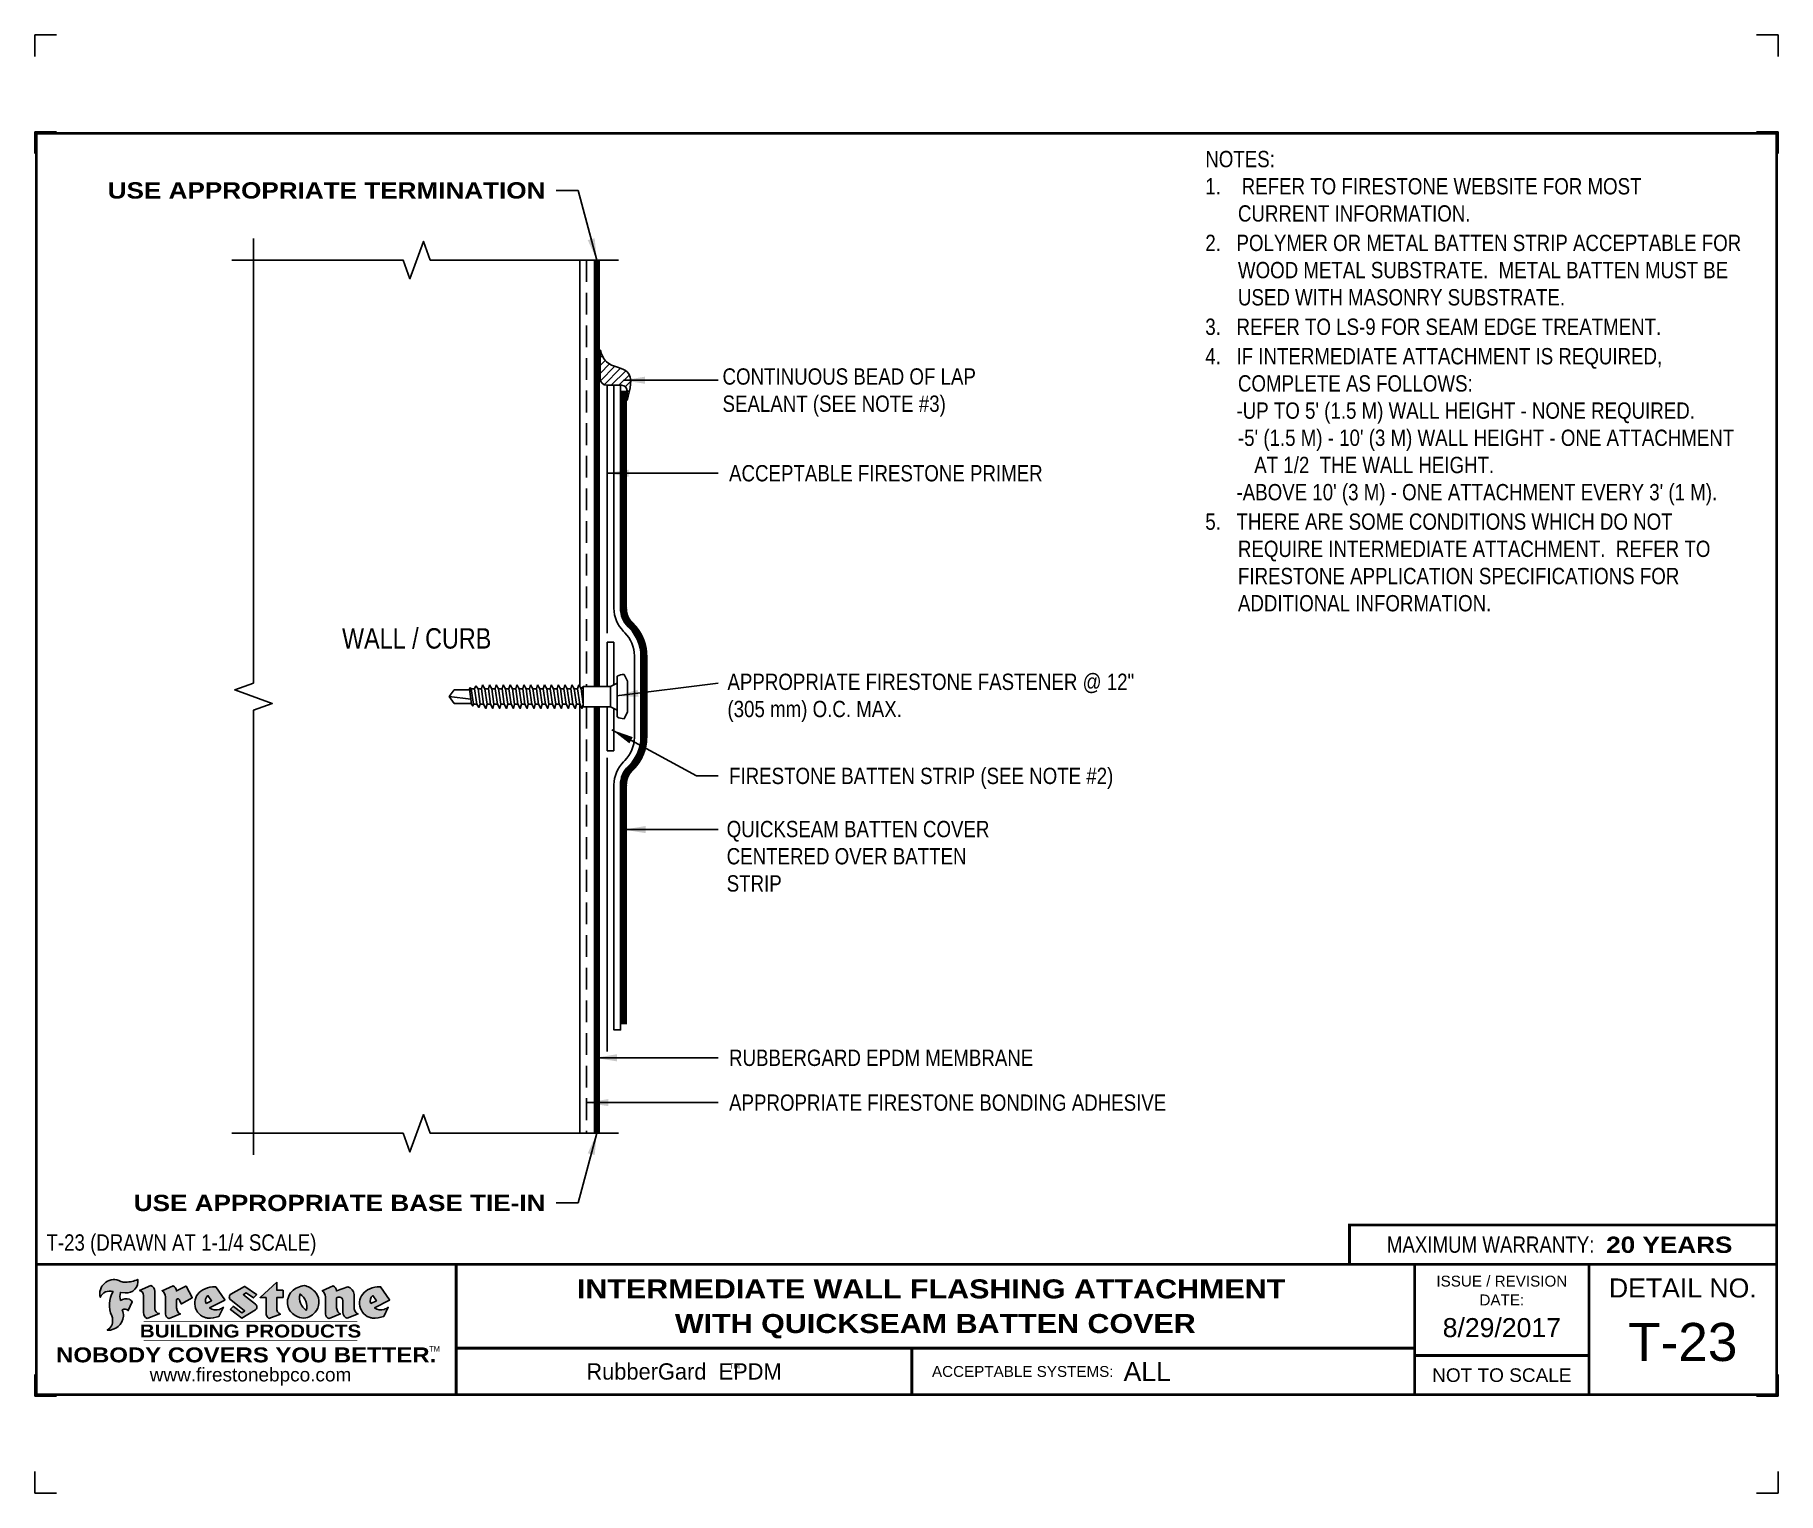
# Model space of a CAD drawing. Header units: inches. Extents: x 277.4 to 297.5, y -129.7 to -112.9.
import ezdxf
from ezdxf.enums import TextEntityAlignment as Align

# ---------------------------------------------------------------- set-up
doc = ezdxf.new("R2010")
doc.units = ezdxf.units.IN
doc.header["$MEASUREMENT"] = 0
doc.linetypes.add('HIDDEN', pattern=[0.375, 0.25, -0.125])
doc.layers.get('0').update_dxf_attribs({"linetype": 'CONTINUOUS'})
doc.layers.get('DEFPOINTS').update_dxf_attribs({"linetype": 'CONTINUOUS'})
for name, color, linetype in [('FSBP-ACCESSORY-FIRESTONE', 7, 'CONTINUOUS'), ('FSBP-ADHESIVE', 1, 'HIDDEN'), ('FSBP-ANNO-NOTE', 7, 'CONTINUOUS'), ('FSBP-MEMBRANE', 7, 'CONTINUOUS'), ('FSBP-SEALANTS', 1, 'CONTINUOUS'), ('FSBP-TTLB', 7, 'CONTINUOUS'), ('FSBP-TTLB-BORDER', 7, 'CONTINUOUS'), ('FSBP-TTLB-TEXT', 7, 'CONTINUOUS'), ('FSBP-WALL-CURB', 9, 'CONTINUOUS')]:
    doc.layers.add(name, color=color, linetype=linetype)
doc.styles.add('FSBP_ARIAL', font='arial.ttf')
doc.styles.add('FSBP_ARIAL_BOLD', font='')
doc.styles.add('FSBP_ARIAL_NAR', font='ARIALN.TTF')
doc.styles.add('FSBP_BANKGOTHIC', font='bgothm.ttf')
doc.styles.get('FSBP_ARIAL_BOLD').set_extended_font_data('Arial Black')
doc.linetypes.add('ZIGZAG', pattern='A,0.0001,-0.2,[131,ltypeshp.shx,S=0.2,R=0,X=-0.2,Y=0],-0.4,[131,ltypeshp.shx,S=0.2,R=180,X=0.2,Y=0],-0.2', length=0.8001)
doc.dimstyles.new('FSBP-LEADER', dxfattribs={"dimtxt": 0.1875, "dimasz": 0.25, "dimexe": 0.0625, "dimexo": 0.125, "dimgap": 0.125, "dimtad": 0, "dimtih": 1, "dimtoh": 1, "dimdec": 4, "dimzin": 0, "dimdsep": 46, "dimlunit": 4, "dimtxsty": 'FSBP_ARIAL_NAR', "dimcen": 0.09375, "dimclrd": 256, "dimclre": 256, "dimclrt": 256, "dimadec": 0, "dimazin": 0, "dimtfac": 1, "dimtdec": 4, "dimtofl": 0, "dimtmove": 0, "dimatfit": 3, "dimfxl": 0, "dimtolj": 1, "dimtzin": 0, "dimlwd": -1, "dimlwe": -1, "dimarcsym": 0})

# ---------------------------------------------------------------- blocks, each defined once
blk = doc.blocks.new('FSBP_AP_FASTENER_02')
at = {"layer": 'FSBP-ACCESSORY-FIRESTONE'}
for p, q in [((-0.125, 0), (-0.09375, -0.0625)), ((0.09375, -0.0625), (0.125, 0)), ((-0.09375, -0.0625), (-0.09375, -0.3125)), ((-0.09375, -0.0625), (0.09375, -0.0625)), ((0.09375, -0.0625), (0.09375, -0.3125)), ((-0.09375, -0.3125), (-0.0703125, -0.3325892857142776)), ((-0.0703125, -0.3641565527315151), (-0.0703125, -0.3957238197487527)), ((-0.0703125, -0.4272910867660471), (-0.0703125, -0.4588583537832847)), ((0.0703125, -0.3440672670172376), (0.0703125, -0.3756345340344751)), ((0.0703125, -0.4072018010517695), (0.0703125, -0.4387690680690071)), ((0.0703125, -0.4703363350862446), (0.0703125, -0.501903602103539)), ((-0.0703125, -0.4904256208005222), (-0.0703125, -0.5219928878178166)), ((-0.0703125, -0.5535601548350542), (-0.0703125, -0.5851274218523486)), ((-0.0703125, -0.6166946888695861), (-0.0703125, -0.6482619558868237)), ((0.0703125, -0.5334708691207766), (0.0703125, -0.5650381361380141)), ((0.0703125, -0.5966054031553085), (0.0703125, -0.6281726701725461)), ((-0.0703125, -0.6798292229041181), (-0.0703125, -0.7113964899213556)), ((-0.0703125, -0.7429637569385932), (-0.0703125, -0.7745310239558876)), ((0.0703125, -0.6597399371897836), (0.0703125, -0.691307204207078)), ((0.0703125, -0.7228744712243156), (0.0703125, -0.7544417382415531)), ((0.0703125, -0.7860090052588475), (0.0703125, -0.8175762722760851)), ((-0.0703125, -0.8060982909731251), (-0.0703125, -0.8376655579903627)), ((-0.0703125, -0.8692328250076571), (-0.0703125, -0.9008000920248946)), ((-0.0703125, -0.9323673590421322), (-0.0703125, -0.9639346260594266)), ((0.0703125, -0.8491435392933226), (0.0703125, -0.880710806310617)), ((0.0703125, -0.9122780733278546), (0.0703125, -0.943845340345149)), ((-0.0703125, -0.9955018930766641), (-0.0703125, -1.027069160093902)), ((-0.0703125, -1.058636427111196), (-0.0703125, -1.090203694128434)), ((0.0703125, -0.9754126073623866), (0.0703125, -1.006979874379624)), ((0.0703125, -1.038547141396919), (0.0703125, -1.070114408414156)), ((0.0703125, -1.101681675431394), (0.0703125, -1.133248942448688)), ((-0.0703125, -1.121770961145671), (-0.0703125, -1.153338228162966)), ((-0.0703125, -1.184905495180203), (-0.0703125, -1.216472762197441)), ((-0.0703125, -1.248040029214735), (-0.0703125, -1.279607296231973)), ((0.0703125, -1.164816209465926), (0.0703125, -1.196383476483163)), ((0.0703125, -1.227950743500458), (0.0703125, -1.259518010517695)), ((-0.0703125, -1.31117456324921), (-0.0703125, -1.342741830266505)), ((-0.0625, -1.498492581068092), (-0.0625, -1.35740939234654)), ((0, -1.545367581068092), (0.02460623630037162, -1.344965644303613)), ((0.0625, -1.498492581068092), (0.0625, -1.339552249489429)), ((0.0703125, -1.291085277534933), (0.0703125, -1.322652544552227)), ((0, -1.545367581068092), (-0.06250000000002842, -1.498492581068092)), ((0.0625, -1.498492581068092), (0, -1.545367581068092))]:
    blk.add_line(p, q, dxfattribs=at)
blk.add_lwpolyline([(0.1875, 0, 0.1250000000000271), (0.203125, 0.0625), (0.140625, 0.09375), (-0.140625, 0.09375), (-0.203125, 0.0625, 0.1250000000000271), (-0.1875, 0)], format="xyb", close=True, dxfattribs=at)
for points in [[(-0.109375, -0.3539532763657576), (-0.0703125, -0.3325892857142776), (0.0703125, -0.3125), (0.109375, -0.3227032763657576), (0.0703125, -0.3440672670172376), (-0.0703125, -0.3641565527315151)], [(-0.109375, -0.4170878104002895), (-0.0703125, -0.3957238197487527), (0.0703125, -0.3756345340344751), (0.109375, -0.3858378104002895), (0.0703125, -0.4072018010517695), (-0.0703125, -0.4272910867660471)], [(-0.109375, -0.4802223444347646), (-0.0703125, -0.4588583537832847), (0.0703125, -0.4387690680690071), (0.109375, -0.4489723444347646), (0.0703125, -0.4703363350862446), (-0.0703125, -0.4904256208005222)], [(-0.109375, -0.5433568784692966), (-0.0703125, -0.5219928878178166), (0.0703125, -0.501903602103539), (0.109375, -0.5121068784692966), (0.0703125, -0.5334708691207766), (-0.0703125, -0.5535601548350542)], [(-0.109375, -0.6064914125038285), (-0.0703125, -0.5851274218523486), (0.0703125, -0.5650381361380141), (0.109375, -0.5752414125038285), (0.0703125, -0.5966054031553085), (-0.0703125, -0.6166946888695861)], [(-0.109375, -0.6696259465383037), (-0.0703125, -0.6482619558868237), (0.0703125, -0.6281726701725461), (0.109375, -0.6383759465383037), (0.0703125, -0.6597399371897836), (-0.0703125, -0.6798292229041181)], [(-0.109375, -0.7327604805728356), (-0.0703125, -0.7113964899213556), (0.0703125, -0.691307204207078), (0.109375, -0.7015104805728356), (0.0703125, -0.7228744712243156), (-0.0703125, -0.7429637569385932)], [(-0.109375, -0.7958950146073676), (-0.0703125, -0.7745310239558876), (0.0703125, -0.7544417382415531), (0.109375, -0.7646450146073676), (0.0703125, -0.7860090052588475), (-0.0703125, -0.8060982909731251)], [(-0.109375, -0.8590295486418427), (-0.0703125, -0.8376655579903627), (0.0703125, -0.8175762722760851), (0.109375, -0.8277795486418427), (0.0703125, -0.8491435392933226), (-0.0703125, -0.8692328250076571)], [(-0.109375, -0.9221640826763746), (-0.0703125, -0.9008000920248946), (0.0703125, -0.880710806310617), (0.109375, -0.8909140826763746), (0.0703125, -0.9122780733278546), (-0.0703125, -0.9323673590421322)], [(-0.109375, -0.9852986167109066), (-0.0703125, -0.9639346260594266), (0.0703125, -0.943845340345149), (0.109375, -0.9540486167109066), (0.0703125, -0.9754126073623866), (-0.0703125, -0.9955018930766641)], [(-0.109375, -1.048433150745382), (-0.0703125, -1.027069160093902), (0.0703125, -1.006979874379624), (0.109375, -1.017183150745382), (0.0703125, -1.038547141396919), (-0.0703125, -1.058636427111196)], [(-0.109375, -1.111567684779914), (-0.0703125, -1.090203694128434), (0.0703125, -1.070114408414156), (0.109375, -1.080317684779914), (0.0703125, -1.101681675431394), (-0.0703125, -1.121770961145671)], [(-0.109375, -1.174702218814446), (-0.0703125, -1.153338228162966), (0.0703125, -1.133248942448688), (0.109375, -1.143452218814446), (0.0703125, -1.164816209465926), (-0.0703125, -1.184905495180203)], [(-0.109375, -1.237836752848978), (-0.0703125, -1.216472762197441), (0.0703125, -1.196383476483163), (0.109375, -1.206586752848978), (0.0703125, -1.227950743500458), (-0.0703125, -1.248040029214735)], [(-0.099609375, -1.29957619759773), (-0.0703125, -1.279607296231973), (0.0703125, -1.259518010517695), (0.099609375, -1.271116376169175), (0.0703125, -1.291085277534933), (-0.0703125, -1.31117456324921)], [(-0.0849609375, -1.352726280949355), (-0.0703125, -1.342741830266505), (0.0703125, -1.322652544552227), (0.0849609375, -1.328451727377967), (0.0703125, -1.338436178060817), (-0.0703125, -1.358525463775095)]]:
    blk.add_lwpolyline(points, close=True, dxfattribs=at)
blk.add_lwpolyline([(-0.09375, -0.3125), (0.09375, -0.3125)], dxfattribs=at)
blk = doc.blocks.new('TTLB-EPDM_2')
at = {"layer": 'FSBP-TTLB-TEXT'}
h = blk.add_hatch(color=1, dxfattribs=at)
edge = h.paths.add_edge_path()
edge.add_arc((1.037309769669573, -0.1982514792917306), 0.1319107607348553, 264.0410451462098, 370.3106169565175)
edge.add_arc((1.027551646585694, 0.1214293576525799), 0.3273056962876235, 270.05058356628535, 295.23459397187514, ccw=False)
edge.add_arc((1.022801957313345, -0.06680179986895154), 0.1391656561713503, 249.3281275763668, 272.0749124149863, ccw=False)
edge.add_line((0.9736743133014443, -0.1970076156048179), (0.9474927838574558, -0.1852745150568325))
edge.add_arc((0.8939498971398288, -0.3394262635682071), 0.1631857907024099, 70.84590087378872, 194.3325259843273)
edge.add_arc((0.8444260109029493, -0.4259936440910768), 0.1179914261095279, 70.96950098067128, 156.9641407594482, ccw=False)
edge.add_arc((1.153141409296894, -0.4684497516079468), 0.3110405457095052, 150.3231137483159, 203.2084295854517)
edge.add_arc((0.7562495500622943, -0.6412608153899899), 0.1218587156617311, 0.8849157075190988, 24.34668939894999, ccw=False)
edge.add_arc((0.7493781665697374, -0.6475258110744375), 0.1289731377238325, -58.36655102076742, 3.6216782311386737, ccw=False)
edge.add_arc((0.8256699029544474, -0.5792158350996106), 0.1783301886510354, 267.2205474105585, 354.1381621173521)
edge.add_arc((0.7903121048625305, -0.6011409294291745), 0.212787892960859, 0.9996158580669322, 21.00503380861244)
edge.add_arc((1.01880712263941, -0.5666691048185161), 0.05136395668415847, 40.82117713173261, 125.52727787225791, ccw=False)
edge.add_line((1.057676976260041, -0.5330924682126437), (1.102776947655911, -0.4308018311949837))
edge.add_arc((1.040858222524664, -0.4699705673995949), 0.07326744446031509, 32.31675181867256, 66.31481236598174)
edge.add_arc((1.032262518825329, -0.5063316993097662), 0.1102246948011782, 69.8179132332389, 125.254734720681)
edge.add_arc((1.127708877207287, -0.368959353531244), 0.1659710644737306, 164.1569669952081, 196.5811013160487, ccw=False)
edge.add_line((0.9680425188342383, -0.3236487780942383), (1.023615334387159, -0.3294494641845773))
h = blk.add_hatch(color=1, dxfattribs=at)
edge = h.paths.add_edge_path()
edge.add_line((1.275239419159561, -0.6223407783464694), (1.415345367376062, -0.5660418822574371))
edge.add_arc((1.421019305783958, -0.5090099247487757), 0.05731350411836949, 181.9717871001989, 264.31851000495806, ccw=False)
edge.add_line((1.363739737527226, -0.5109819325197265), (1.363412352251203, -0.3102363679013962))
edge.add_arc((1.294263659668751, -0.3103491388303989), 0.06914878453844908, 0.0934405599591014, 72.42834396969012)
edge.add_line((1.315139561173908, -0.2444268274366692), (1.186839444240604, -0.3024209471341379))
edge.add_arc((1.175246268095289, -0.3585110609420917), 0.05727567197445628, -0.017399788185912257, 78.322067691347, ccw=False)
edge.add_line((1.232521937428658, -0.3585284546236807), (1.232574268422297, -0.555126496687123))
edge.add_arc((1.305699496415486, -0.5558575689677219), 0.07312888236350451, 179.4272023230205, 245.3845503102953)
h = blk.add_hatch(color=1, dxfattribs=at)
edge = h.paths.add_edge_path()
edge.add_line((1.792026821926584, -0.3839679064720229), (1.722158956877934, -0.2518542302253621))
edge.add_arc((1.720119655279638, -0.2529327078887852), 0.002306916790721817, 27.87197133405656, 117.3766794470751)
edge.add_line((1.719058846382097, -0.250884159729182), (1.610638460368705, -0.3070279753467702))
edge.add_arc((1.547088841662962, -0.3061026658494403), 0.06355635479880145, 359.165808011073, 425.8793658831422)
edge.add_line((1.573061729235633, -0.2480956029480268), (1.446879247402876, -0.3051325108639702))
edge.add_arc((1.407812067100189, -0.370357133046621), 0.07602957263902092, -3.441403975725109, 59.07992244284969, ccw=False)
edge.add_line((1.483704536400296, -0.3749210150788969), (1.483704536400296, -0.5723838140635706))
edge.add_arc((1.54053746518044, -0.568254406115083), 0.05698275005415228, 184.1557352478595, 255.3066498366543)
edge.add_line((1.526084036778343, -0.6233736605654059), (1.657291340682093, -0.570650514527486))
edge.add_arc((1.688298576827198, -0.5021390388423987), 0.0752015358480571, 207.5160880841914, 245.649226723163, ccw=False)
edge.add_arc((1.721050197024907, -0.4914488168456328), 0.1093332836229113, 179.4823365255141, 204.5537900001094, ccw=False)
edge.add_line((1.611721375809452, -0.4904610114968335), (1.611721375809452, -0.4126404716788983))
edge.add_arc((1.628589765097195, -0.414159299036043), 0.01693662875851176, 28.356188110622725, 174.8549701683585, ccw=False)
edge.add_arc((1.627340435522395, -0.4197189881350504), 0.02111886817708033, 22.216893572439517, 40.10213956426492, ccw=False)
edge.add_line((1.646891420738257, -0.4117336534413738), (1.666638796144639, -0.4549750258192233))
edge.add_arc((1.668737246926742, -0.4540167099035481), 0.002306916790685496, 204.545128184284, 299.6323508190091)
edge.add_line((1.669877862091766, -0.4560219186518992), (1.791128135493295, -0.3870515928837648))
edge.add_line((1.791128135493295, -0.3870515928837648), (1.792026821926584, -0.3839679064720229))
h = blk.add_hatch(color=1, dxfattribs=at)
h.paths.add_polyline_path([(2.063388732080512, -0.2583237030618903, 0.02524281661523788), (2.025024361750752, -0.2610532129309178, 0.1213611957758757), (1.901773912052249, -0.3008158885520373, 0.6151668103976068), (1.93274136141747, -0.6099060679591872, 0.05306812109568645), (1.967936229862175, -0.617865745600497, 0.1150932231766138), (2.099126721549737, -0.5994933789882708), (2.151195569562105, -0.4944891916583316, -0.08755405562188731), (2.104230609512001, -0.5187113292177372, -0.265591761123442), (1.992692314386659, -0.5010701623316862), (2.165347897647223, -0.4141184325909109, 0.4518949533370738), (2.166222728871162, -0.4107679608846269)])
h.paths.add_polyline_path([(2.014217313945437, -0.4188965037300676), (1.951113654018855, -0.4515330109460507, -0.3720533890450154), (1.973177450672722, -0.3607130665457561)], flags=16)
h = blk.add_hatch(color=1, dxfattribs=at)
edge = h.paths.add_edge_path()
edge.add_arc((2.260407392426802, -0.3775796671688782), 0.04152450223225729, 123.20805433950699, 232.2027298779723, ccw=False)
edge.add_line((2.237665217914071, -0.3428366421988329), (2.393535971665983, -0.2540943745380986))
edge.add_arc((2.394677353533142, -0.2560991469722482), 0.002306916790741334, 55.64644466176611, 119.65426054492559, ccw=False)
edge.add_line((2.395979141996861, -0.2541946229174954), (2.531809646140459, -0.3470380726374032))
edge.add_arc((2.530468902927946, -0.3489153772789875), 0.002306916790700397, -42.731101238422525, 54.4661353739603, ccw=False)
edge.add_line((2.532163440279987, -0.3504807552658491), (2.498457913851155, -0.3869673252714421))
edge.add_arc((2.496763376499139, -0.3854019472845934), 0.002306916790672934, 233.7527076894875, 317.26889876138785, ccw=False)
edge.add_line((2.495399362263356, -0.38726241234572), (2.413849913492982, -0.3274738082119626))
edge.add_arc((2.412485899257181, -0.3293342732731342), 0.002306916790720064, 53.75270768979358, 124.4135619297835)
edge.add_line((2.41118211687575, -0.3274311136421062), (2.382933981293377, -0.346782838468144))
edge.add_arc((2.38423776367478, -0.3486859980991606), 0.002306916790694898, 124.4135619293799, 231.8459020253626)
edge.add_line((2.382812599816248, -0.3505000469010184), (2.519899969301207, -0.4581994452042721))
edge.add_arc((2.494247019847682, -0.4908523236374461), 0.04152450223225742, -55.21225898295222, 51.84590202520428, ccw=False)
edge.add_line((2.517938320565804, -0.5249552055672808), (2.364434947484597, -0.6179520922513717))
edge.add_arc((2.36323960192349, -0.6159790200102006), 0.002306916790726996, 233.2955624372927, 301.20872157023314, ccw=False)
edge.add_line((2.361860787187538, -0.6178285429225383), (2.231266621301074, -0.5204709167214361))
edge.add_arc((2.232647938930649, -0.5186232623475259), 0.002306916790697672, 135.5134179846393, 233.21798691998708, ccw=False)
edge.add_line((2.231002150870836, -0.5170067083764565), (2.262839375599356, -0.4845937328397696))
edge.add_arc((2.264485163659225, -0.4862102868108537), 0.002306916790748497, 53.0352839999411, 135.513417985369, ccw=False)
edge.add_line((2.265872365996302, -0.4843670465239001), (2.361834678328762, -0.5565872257804898))
edge.add_arc((2.363221880665761, -0.5547439854936304), 0.002306916790627066, 233.0352840000685, 302.2362632414394)
edge.add_line((2.36445241715569, -0.5566953042850713), (2.39428499383348, -0.5378823484768844))
edge.add_arc((2.393054457343549, -0.5359310296853765), 0.002306916790685166, 302.2362632406177, 412.2027298768422)
edge.add_line((2.394468296066179, -0.5341081404551886), (2.234958295420142, -0.4103916733127022))
h = blk.add_hatch(color=1, dxfattribs=at)
edge = h.paths.add_edge_path()
edge.add_line((2.763460561272041, -0.2072496393923444), (2.763460561272041, -0.2969520779963801))
edge.add_arc((2.765767478062699, -0.2969520779963943), 0.00230691679065842, 179.9999999996471, 269.9999999996471)
edge.add_line((2.765767478062685, -0.2992589947870528), (2.835417693520355, -0.2992589947870528))
edge.add_arc((2.835417693520355, -0.3015659115777538), 0.002306916790701052, 0, 90, ccw=False)
edge.add_line((2.837724610311056, -0.3015659115777538), (2.837724610311056, -0.3790761307453892))
edge.add_arc((2.83541769352037, -0.3790761307453749), 0.002306916790686842, 269.99999999964706, 359.99999999964706, ccw=False)
edge.add_line((2.835417693520355, -0.3813830475360618), (2.765767478062685, -0.3813830475360618))
edge.add_arc((2.765767478062699, -0.3836899643267202), 0.00230691679065842, 90.00000000035294, 180.0000000003529)
edge.add_line((2.763460561272041, -0.3836899643267344), (2.763460561272041, -0.5033995910642801))
edge.add_arc((2.836735953378943, -0.5071368822038516), 0.07337063740681413, 177.0802527808789, 245.3249543133826)
edge.add_line((2.806105814540615, -0.5738080530967267), (2.674529557384915, -0.6226036013049594))
edge.add_arc((2.708610405062069, -0.564298408791804), 0.06753517344606039, 177.0345319916277, 239.6926428024901, ccw=False)
edge.add_line((2.641165668230087, -0.560804539009709), (2.641165668230087, -0.3836899643267344))
edge.add_arc((2.638858751439429, -0.3836899643267202), 0.00230691679065842, 359.9999999996471, 449.999999999647)
edge.add_line((2.638858751439443, -0.3813830475360618), (2.572857950769389, -0.3813830475360618))
edge.add_line((2.572857950769389, -0.3813830475360618), (2.763460561272041, -0.2072496393923444))
h = blk.add_hatch(color=1, dxfattribs=at)
edge = h.paths.add_edge_path(flags=16)
edge.add_arc((2.940363509127394, -0.4847985213681437), 0.1684614578629418, 344.5558804047865, 417.0140046669545)
edge.add_arc((3.194458079644619, -0.3883534532477785), 0.1684614578629414, 164.5558804047864, 237.0140046669546)
edge = h.paths.add_edge_path()
edge.add_arc((3.069375116502199, -0.4399344555144872), 0.1828726885096673, 136.0914512150047, 191.213418978326)
edge.add_arc((3.064939550433406, -0.4318234379590333), 0.1803148804748503, 194.0167254156723, 240.6663730831859)
edge.add_arc((3.098047041778981, -0.3845058757092554), 0.2378525180183701, 239.2975390661776, 264.2889872773176)
edge.add_arc((3.04884478212623, -0.4190232383793012), 0.203760689247156, 277.1986764832036, 326.503572961274)
edge.add_arc((3.077739326803546, -0.4341046616465112), 0.171374865791709, 325.3768876809902, 406.3828327799087)
edge.add_arc((3.011839488065919, -0.4896144380417797), 0.2571945645850002, 44.28462553519766, 73.82901434867304)
edge.add_arc((3.117152499586992, -0.4983433120546693), 0.2579560664039132, 97.50292863483666, 134.1039137579027)
h = blk.add_hatch(color=1, dxfattribs=at)
edge = h.paths.add_edge_path()
edge.add_line((3.322690228557462, -0.5721896537377091), (3.322690228557462, -0.3749210150788969))
edge.add_arc((3.246797759257384, -0.3703571330465745), 0.076029572638996, 356.5585960242387, 419.0799224428129)
edge.add_line((3.285864939560099, -0.3051325108639702), (3.412047421392799, -0.2480956029480268))
edge.add_arc((3.386074533820159, -0.3061026658494941), 0.06355635479883807, 0.3962622833877276, 65.87936588318718, ccw=False)
edge.add_line((3.449629368605429, -0.3056631084210863), (3.580526418688805, -0.2593848434574539))
edge.add_arc((3.555744121700958, -0.3530904070730321), 0.09692726601172152, 2.366977007666776, 75.18615851992018, ccw=False)
edge.add_line((3.652588689330287, -0.3490873311063041), (3.652588689330287, -0.4883770011386872))
edge.add_arc((3.761877549389556, -0.4914934052703811), 0.1093332836229047, 178.3666365323574, 204.5537900000422)
edge.add_arc((3.729125929191727, -0.5021836272670953), 0.07520153584796169, 207.5160880841711, 245.2240541443093)
edge.add_line((3.697611150971852, -0.5704631245385627), (3.572585913552643, -0.6207021253773775))
edge.add_arc((3.59534718600759, -0.5526356419907701), 0.07177131519198746, 180.3328587115751, 251.51018566665869, ccw=False)
edge.add_line((3.523577081955409, -0.5530525936986663), (3.523577081955409, -0.4153032515383615))
edge.add_arc((3.486319529276879, -0.4148773504126441), 0.0372599868942854, 359.3450650296066, 449.0500281941028)
edge.add_arc((3.482769874121713, -0.4419622099033496), 0.06447454900600783, 86.29402372314017, 119.8211331593848)
edge.add_line((3.450707067966732, -0.3860252459975726), (3.450707067966732, -0.4904610114968335))
edge.add_arc((3.560035889182251, -0.491448816845647), 0.1093332836229751, 179.4823365255069, 204.5537900001023)
edge.add_arc((3.527284268984408, -0.5021390388424952), 0.07520153584796385, 207.5160880841699, 245.6492267231416)
edge.add_line((3.496277032839316, -0.570650514527486), (3.365069728935509, -0.6233736605654059))
edge.add_arc((3.37950248606194, -0.5682868177318081), 0.05694615642555727, 183.9298782390169, 255.318496325343, ccw=False)
h = blk.add_hatch(color=1, dxfattribs=at)
h.paths.add_polyline_path([(3.957695472291277, -0.2583237030618903, 0.02524281661523822), (3.919331101961575, -0.2610532129309178, 0.1085638477195505), (3.807890832595604, -0.2939221658134414, 0.6425897848490651), (3.827048101628293, -0.6099060679591872, 0.05306812109569052), (3.862242970072884, -0.617865745600497, 0.1150932231766133), (3.993433461760503, -0.5994933789882708), (4.045502309772871, -0.4944891916583316, -0.08755405562189084), (3.998537349722767, -0.5187113292177372, -0.2655917611234366), (3.886999054597368, -0.5010701623316862), (4.059654637857989, -0.4141184325909109, 0.4518949533370731), (4.060529469081928, -0.4107679608846269)])
h.paths.add_polyline_path([(3.90852405415626, -0.4188965037300676), (3.845420394229677, -0.4515330109460507, -0.3720533890450147), (3.867484190883488, -0.3607130665457561)], flags=16)
at = {"layer": 'DEFPOINTS', "linetype": 'Continuous', "ltscale": 1.75}
for points in [[(-0.015625, 13.88083333333333), (-0.015625, 14.13083333333333), (0.234375, 14.13083333333333)], [(20.01562500000003, 13.88083333333333), (20.01562500000003, 14.13083333333333), (19.76562500000003, 14.13083333333333)], [(-0.015625, -2.380833333333342), (-0.015625, -2.630833333333342), (0.234375, -2.630833333333342)], [(20.01562500000003, -2.380833333333342), (20.01562500000003, -2.630833333333342), (19.76562500000003, -2.630833333333342)]]:
    blk.add_lwpolyline(points, dxfattribs=at)
at = {"layer": 'DEFPOINTS', "color": 1}
for points in [[(0.234375, 13.015625), (-0.015625, 13.015625), (-0.015625, 12.765625)], [(20.015625, 12.765625), (20.015625, 13.015625), (19.765625, 13.015625)], [(0.234375, -1.515625), (-0.015625, -1.515625), (-0.015625, -1.265625)], [(20.015625, -1.265625), (20.015625, -1.515625), (19.765625, -1.515625)]]:
    blk.add_lwpolyline(points, dxfattribs=at)
at = {"layer": 'FSBP-TTLB', "const_width": 0.03125}
blk.add_lwpolyline([(15.09028770518938, 0), (20, 0), (20, 0.4512598240669945), (15.09028770518938, 0.4512598240669945)], close=True, dxfattribs=at)
for points in [[(0, 0), (0, -1.5), (20, -1.5), (20, 0), (0, 0)], [(4.825208527206769, 0), (4.825208527206769, -0.9643749050531198)], [(15.84028770518938, 0), (15.84028770518938, -0.9643749050531198)], [(17.84110496735593, 0), (17.84110496735593, -1.5)], [(20, 0), (20, -1.5)], [(4.825208527206769, -0.9643749050531198), (15.84028770518938, -0.9643749050531198)], [(4.825208527206769, -0.9643749050531198), (4.825208527206769, -1.5)], [(15.84028770518938, -0.9643749050531198), (15.84028770518938, -1.5)], [(15.84028770518938, -1.048740175933006), (17.84110496735593, -1.048740175933006)]]:
    blk.add_lwpolyline(points, dxfattribs=at)
at = {"layer": 'FSBP-TTLB-BORDER', "const_width": 0.03125}
blk.add_lwpolyline([(20, 0), (20, 13), (0, 13), (0, 0)], dxfattribs=at)
at = {"layer": 'FSBP-TTLB-TEXT', "color": 1}
blk.add_line((0.7358432058323388, -0.379822754145593), (0.7358432058323388, -0.379822754145593), dxfattribs=at)
for points in [[(1.023615323725323, -0.3294494630716969, 0.5000510906601082), (1.167090420776901, -0.1746414942047778, -0.1103304102359608), (1.027840608309816, -0.2058762110801382, -0.09957876667165425), (0.9736743133014443, -0.1970076156048179), (0.9474927838574558, -0.1852745150568325, 0.5978159689075124), (0.7358432058323388, -0.379822754145593, -0.3938834584182213), (0.8828996422548698, -0.3144510229727047, 0.2349406564350952), (0.86727108227484, -0.5910237178633082, -0.1027304183841549), (0.8780937320133262, -0.6393788197974146, -0.2772692352614086), (0.8170223912655956, -0.7573362346216896, 0.3985429150902959), (1.003067614090241, -0.5974286950643517, 0.0875124847930418), (0.9889600163401155, -0.5248671157293501, -0.3874031597924062), (1.057676976260041, -0.5330924682126437), (1.102776947655911, -0.4308018311949837, 0.1494423498871741), (1.07029056398062, -0.4028746979725923, 0.2467195073738216), (0.9686394281704906, -0.4163228904100862, -0.1424285161541127), (0.9680425188342383, -0.3236487780942383), (1.023615334387159, -0.3294494641845773)], [(2.166222728871162, -0.4107679608846269), (2.063388732080512, -0.2583237030618903, 0.02524281661523788), (2.025024361750752, -0.2610532129309178, 0.1085638477195265), (1.913584092384895, -0.2939221658134414, 0.6425897848491228), (1.93274136141747, -0.6099060679591872, 0.05306812109568648), (1.967936229862175, -0.617865745600497, 0.1150932231766137), (2.099126721549737, -0.5994933789882708), (2.151195569562105, -0.4944891916583316, -0.0875540556218873), (2.104230609512001, -0.5187113292177372, -0.2655917611234418), (1.992692314386659, -0.5010701623316862), (2.165347897647223, -0.4141184325909109)], [(2.763460561272041, -0.2072496393923444), (2.763460561272041, -0.2969520779963801, 0.4142135623730958), (2.765767478062685, -0.2992589947870528), (2.835417693520355, -0.2992589947870528, -0.414213562373095), (2.837724610311056, -0.3015659115777538), (2.837724610311056, -0.3790761307453892, -0.4142135623730938), (2.835417693520355, -0.3813830475360618), (2.765767478062685, -0.3813830475360618, 0.4142135623730958), (2.763460561272041, -0.3836899643267344), (2.763460561272041, -0.5033995910642801, 0.3068985753588853), (2.806105814540615, -0.5738080530967267), (2.674529557384915, -0.6226036013049594, -0.2804194150632976), (2.641165668230087, -0.560804539009709), (2.641165668230087, -0.3836899643267344, 0.414213562373095), (2.638858751439443, -0.3813830475360618), (2.572857950769389, -0.3813830475360618), (2.763460561272041, -0.2072496393923444)], [(4.060529469081928, -0.4107679608846269), (3.957695472291277, -0.2583237030618903, 0.02524281661523788), (3.919331101961575, -0.2610532129309178, 0.1085638477195265), (3.807890832595604, -0.2939221658134414, 0.6425897848491228), (3.827048101628293, -0.6099060679591872, 0.05306812109568648), (3.862242970072884, -0.617865745600497, 0.1150932231766137), (3.993433461760503, -0.5994933789882708), (4.045502309772871, -0.4944891916583316, -0.0875540556218873), (3.998537349722767, -0.5187113292177372, -0.2655917611234418), (3.886999054597368, -0.5010701623316862), (4.059654637857989, -0.4141184325909109)], [(4.059654637857989, -0.4141184325909109, 0.4518949533370731), (4.060529469081928, -0.4107679608846269, 0.4518949533370731)]]:
    blk.add_lwpolyline(points, format="xyb", dxfattribs=at)
for points in [[(1.275239419159561, -0.6223407783464694), (1.415345367376062, -0.5660418822574371, -0.3756100036733062), (1.363739737527226, -0.5109819325197265), (1.363412352251203, -0.3102363679013962, 0.3265360292958048), (1.315139561173908, -0.2444268274366692), (1.186839444240604, -0.3024209471341379, -0.3557863980845349), (1.232521937428658, -0.3585284546236807), (1.232574268422297, -0.555126496687123, 0.2960110723418457)], [(1.792026821926584, -0.3839679064720229), (1.722158956877934, -0.2518542302253621, 0.4116839150163434), (1.719058846382097, -0.250884159729182), (1.610638460368705, -0.3070279753467702, 0.2996033003794034), (1.573061729235633, -0.2480956029480268), (1.446879247402876, -0.3051325108639702, -0.2797757560995365), (1.483704536400296, -0.3749210150788969), (1.483704536400296, -0.5723838140635706, 0.320828638474519), (1.526084036778343, -0.6233736605654059), (1.657291340682093, -0.570650514527486, -0.1679398621276611), (1.621603752698661, -0.5368819723450571, -0.1098333365370753), (1.611721375809452, -0.4904610114968335), (1.611721375809452, -0.4126404716788983, -0.743334502655012), (1.64349420176768, -0.4061152228778298, -0.07819791644735608), (1.646891420738257, -0.4117336534413738), (1.666638796144639, -0.4549750258192233, 0.4404648714563479), (1.669877862091766, -0.4560219186518992), (1.791128135493295, -0.3870515928837648)], [(1.951113654018855, -0.4515330109460507), (2.014217313945437, -0.4188965037300676), (1.973177450672722, -0.3607130665457561, 0.3720533890450154)], [(2.234958295420142, -0.4103916733127022, -0.5150044486718882), (2.237665217914071, -0.3428366421988329), (2.393535971665983, -0.2540943745380986, -0.2867822934100265), (2.395979141996861, -0.2541946229174954), (2.531809646140459, -0.3470380726374032, -0.4515027974650387), (2.532163440279987, -0.3504807552658491), (2.498457913851155, -0.3869673252714421, -0.3814439164929681), (2.495399362263356, -0.38726241234572), (2.413849913492982, -0.3274738082119626, 0.3184718635035665), (2.41118211687575, -0.3274311136421062), (2.382933981293377, -0.346782838468144, 0.5064094529656681), (2.382812599816248, -0.3505000469010184), (2.519899969301207, -0.4581994452042721, -0.5043597839115849), (2.517938320565804, -0.5249552055672808), (2.364434947484597, -0.6179520922513717, -0.3053163970316367), (2.361860787187538, -0.6178285429225383), (2.231266621301074, -0.5204709167214361, -0.4541703869768119), (2.231002150870836, -0.5170067083764565), (2.262839375599356, -0.4845937328397696, -0.3762644290664977), (2.265872365996302, -0.4843670465239001), (2.361834678328762, -0.5565872257804898, 0.3114700032088108), (2.36445241715569, -0.5566953042850713), (2.39428499383348, -0.5378823484768844, 0.520381097387146), (2.394468296066179, -0.5341081404551886)], [(2.937624918725987, -0.3131105398334029, 0.2452625673097023), (2.889993533867141, -0.4754966266250307, 0.2064059665179019), (2.976604338974084, -0.5890186876871866, 0.1094800500670344), (3.074378098474654, -0.6211778035979165, 0.2185147641853038), (3.218764944843201, -0.5314757029352819, 0.3689489483072479), (3.195959963110113, -0.3100352223135445, 0.1296305888694145), (3.0834694040758, -0.242595816912754, 0.1610736375384317)], [(3.10274193015772, -0.5296595419651595, 0.3271311138286319), (3.032079658614293, -0.3434924326507627, 0.3271311138286322)], [(3.322690228557462, -0.5721896537377091), (3.322690228557462, -0.3749210150788969, 0.2797757560995341), (3.285864939560099, -0.3051325108639702), (3.412047421392799, -0.2480956029480268, -0.2937618496109166), (3.449629368605429, -0.3056631084210863), (3.580526418688805, -0.2593848434574539, -0.3288760160581939), (3.652588689330287, -0.3490873311063041), (3.652588689330287, -0.4883770011386872, 0.114762897203527), (3.662431105063263, -0.536926560769686, 0.166032965990522), (3.697611150971852, -0.5704631245385627), (3.572585913552643, -0.6207021253773775, -0.3209557512194564), (3.523577081955409, -0.5530525936986663), (3.523577081955409, -0.4153032515383615, 0.4127061514896111), (3.48693727661589, -0.3776224848030694, 0.1473421876160361), (3.450707067966732, -0.3860252459975726), (3.450707067966732, -0.4904610114968335, 0.1098333365370753), (3.460589444855941, -0.5368819723450855, 0.1679398621276611), (3.496277032839316, -0.570650514527486), (3.365069728935509, -0.6233736605654059, -0.3219729545308964), (3.322690228557462, -0.5721896537377091, 29.1476284739)], [(3.845420394229677, -0.4515330109460507), (3.90852405415626, -0.4188965037300676), (3.867484190883488, -0.3607130665457561, 0.3720533890450154)]]:
    blk.add_lwpolyline(points, format="xyb", close=True, dxfattribs=at)
at = {"layer": 'FSBP-TTLB-TEXT'}
for points, const_width in [([(1.233926579809207, -0.6584455781731435), (3.691229482685259, -0.6584455781731577)], 0.0078125), ([(1.233926579809207, -0.8761560960495984), (3.691229482685259, -0.8761560960495842)], 0.0078125), ([(10.06152282927678, -0.9643749050531198), (10.06152282927678, -1.5)], 0.03125)]:
    blk.add_lwpolyline(points, dxfattribs=dict(at, const_width=const_width))
at = {"layer": 'FSBP-TTLB-TEXT', "color": 1}
for centre, start, end in [((1.789987520328282, -0.3850463841354355), 299.6323508193319, 27.87197133380463), ((2.164310260790558, -0.412058050385383), 296.7304547840455, 34.00233684987403)]:
    blk.add_arc(centre, 0.00230691679068068, start, end, dxfattribs=at)
at = {"layer": 'FSBP-TTLB-TEXT', "style": 'FSBP_ARIAL_NAR'}
blk.add_text('MAXIMUM WARRANTY:', height=0.1875, dxfattribs=at).set_placement((17.90516569312837, 0.2256299120335257), align=Align.MIDDLE_RIGHT)
at = {"layer": 'FSBP-TTLB-TEXT'}
for s, height, style, p in [('ISSUE / REVISION', 0.125, 'FSBP_ARIAL', (16.84069633627263, -0.1938496373466023)), ('DETAIL NO.', 0.21875, 'FSBP_ARIAL', (18.92055248367797, -0.2724398367368792)), ('DATE:', 0.125, 'FSBP_ARIAL', (16.84069633627263, -0.409973105348854)), ('www.firestonebpco.com', 0.15625, 'FSBP_ARIAL', (2.462578031247233, -1.268657306740124)), ('RubberGard  EPDM', 0.1875, 'FSBP_BANKGOTHIC', (7.443365678241776, -1.23218745252656)), ('TM', 0.0625, 'FSBP_BANKGOTHIC', (8.023397742165457, -1.169706269210366)), ('NOT TO SCALE', 0.15625, 'FSBP_ARIAL', (16.84069633627263, -1.274370087966503))]:
    blk.add_text(s, height=height, dxfattribs=dict(at, style=style)).set_placement(p, align=Align.MIDDLE_CENTER)
at = {"layer": 'FSBP-TTLB-TEXT', "lineweight": 18, "style": 'FSBP_ARIAL_BOLD'}
blk.add_text('BUILDING PRODUCTS', height=0.1484375, dxfattribs=at).set_placement((2.462578031247233, -0.7673008371113639), align=Align.MIDDLE_CENTER)
at = {"layer": 'FSBP-TTLB-TEXT', "color": 1}
for s, height, style, p in [('NOBODY COVERS YOU BETTER.', 0.171875, 'FSBP_ARIAL_BOLD', (2.412604263603384, -1.041650450587369)), ('TM', 0.0625, 'FSBP_BANKGOTHIC', (4.576671173373001, -0.9725745042934193))]:
    blk.add_text(s, height=height, dxfattribs=dict(at, style=style)).set_placement(p, align=Align.MIDDLE_CENTER)
at = {"layer": 'FSBP-TTLB-TEXT', "style": 'FSBP_ARIAL'}
blk.add_text('ACCEPTABLE SYSTEMS:', height=0.125, dxfattribs=at).set_placement((10.29281281591562, -1.23218745252656), align=Align.MIDDLE_LEFT)
at = {"layer": 'FSBP-TTLB-TEXT'}
for tag, height, style, p in [('MAXIMUM_WARRANTY', 0.1875, 'FSBP_ARIAL_BOLD', (18.03987100774941, 0.2240244307510579)), ('ACCPT_SYSTEMS', 0.21875, 'FSBP_ARIAL', (12.49438170418193, -1.23218745252656))]:
    blk.add_attdef(tag, text='', height=height, dxfattribs=dict(at, style=style)).set_placement(p, align=Align.MIDDLE_LEFT)
for tag, height, style, p in [('DETAIL_DESCP_LINE_1', 0.21875, 'FSBP_ARIAL_BOLD', (10.33118450231211, -0.2831249841755152)), ('DETAIL_DESCP_LINE_2', 0.21875, 'FSBP_ARIAL_BOLD', (10.33118450231211, -0.6812499208775904)), ('ISSUE_REV_DATE', 0.21875, 'FSBP_ARIAL', (16.84069633627263, -0.7282559425942452)), ('DETAIL_NUMBER', 0.4375, 'FSBP_ARIAL', (18.91941590748775, -0.8931630692489421))]:
    blk.add_attdef(tag, text='', height=height, dxfattribs=dict(at, style=style)).set_placement(p, align=Align.MIDDLE_CENTER)

msp = doc.modelspace()

# ---------------------------------------------------------------- hatches: boundary and pattern name
at = {"layer": 'FSBP-SEALANTS'}
h = msp.add_hatch(dxfattribs=at)
h.set_pattern_fill('ANSI31', color=256, scale=0.5, style=0)
h.set_pattern_definition([(45, (152.9562766433555, 167.1253947803471), (-0.04419417382415922, 0.04419417382415922), [])])
edge = h.paths.add_edge_path()
edge.add_spline(control_points=[(284.2516977659776, -117.0972593222739), (284.2874382137989, -116.9647822173522), (284.352226834643, -116.7246338855739), (284.0088920413673, -116.7070256892118), (283.9601005834456, -116.5662962161636), (283.9420534113399, -116.5142426574341)], knot_values=[0, 0, 0, 0, 0.3286276550339814, 0.5957209223380695, 0.7525070708964134, 0.7525070708964134, 0.7525070708964134, 0.7525070708964134], degree=3, periodic=0)
edge.add_line((283.9420534113399, -116.5142426574342), (283.94205341134, -116.8431314580043))
edge.add_arc((284.02017841134, -116.8431314580043), 0.078125, 180, 270)
edge.add_line((284.02017841134, -116.9212564580043), (284.1891977659776, -116.9212564580044))
edge.add_arc((284.1891977659776, -116.9837564580044), 0.06250000000000769, 0, 90, ccw=False)
edge.add_line((284.2516977659776, -116.9837564580044), (284.2516977659776, -117.0972593222737))

# ---------------------------------------------------------------- linework, layer by layer
at = {"layer": 'FSBP-ACCESSORY-FIRESTONE'}
for p, q in [((284.0217424174214, -119.8743814580044), (284.0998674174214, -119.8743814580044)), ((284.0217424174214, -120.3821939580044), (284.0217424174214, -119.8743814580044)), ((284.0998674174214, -119.8743814580044), (284.0998674174215, -120.3626627080044)), ((284.0217424174214, -121.1243814580044), (284.0217424174214, -120.6165689580044)), ((284.0998674174215, -120.6361002080044), (284.0998674174214, -121.1243814580044)), ((284.0998674174214, -121.1243814580044), (284.0217424174214, -121.1243814580044))]:
    msp.add_line(p, q, dxfattribs=at)
at = {"layer": 'FSBP-ADHESIVE', "linetype": 'HIDDEN'}
for p, q in [((283.7873674174215, -115.4827111884056), (283.7873674174215, -120.3821939580044)), ((283.7873674174215, -120.6165689580044), (283.7873674174215, -125.5177245157723))]:
    msp.add_line(p, q, dxfattribs=at)
at = {"layer": 'FSBP-ADHESIVE', "linetype": 'ZIGZAG', "ltscale": 0.17}
for p, q in [((284.0217424174214, -116.9212564580043), (284.0217424174214, -119.7696169930848)), ((284.0217424174214, -121.2025064580044), (284.0217424174214, -124.5802245157723))]:
    msp.add_line(p, q, dxfattribs=at)
at = {"layer": 'FSBP-MEMBRANE', "const_width": 0.07421875}
for points in [[(283.9045549174214, -120.3821939580044), (283.9045549174214, -115.4827111884056)], [(283.9045549174214, -125.5177245157723), (283.9045549174214, -120.6165689580044)]]:
    msp.add_lwpolyline(points, dxfattribs=at)
at = {"layer": 'FSBP-MEMBRANE'}
msp.add_lwpolyline([(284.1014299174211, -116.9212564580044), (284.1014299174213, -119.4846763721144, 0.1989123673796452), (284.2112648744765, -119.7498414150594), (284.2259699603663, -119.7645465009493, -0.198912367379661), (284.3358049174213, -120.0297115438943), (284.3358049174213, -120.9690513721145, -0.1989123673796162), (284.2259699603663, -121.2342164150594), (284.2112648744765, -121.2489215009494, 0.1989123673796649), (284.1014299174213, -121.5140865438943), (284.1014299174213, -124.3302245157723), (284.1764299174214, -124.3302245157723), (284.1764299174214, -121.5140865438944, -0.1989123673796719), (284.2645267058926, -121.3014020823655), (284.2792317917826, -121.2866969964756, 0.1989123673796139), (284.4108049174214, -120.9690513721145), (284.4108049174214, -120.0297115438943, 0.1989123673796638), (284.2792317917825, -119.7120659195331), (284.2645267058926, -119.6973608336432, -0.1989123673796287), (284.1764299174214, -119.4846763721144), (284.1764299174212, -116.9212564580044)], format="xyb", close=True, dxfattribs=at)
msp.add_lwpolyline([(284.2139299174213, -124.2677245157723, 0.075, 0.075, 0), (284.2154924174214, -121.5140865438944, 0.07421875, 0.07421875, -0.1989123673796719), (284.2921480645327, -121.3290234410057, 0.07421875, 0.07421875, 0), (284.3068531504227, -121.3143183551157, 0.07421875, 0.07421875, 0.1989123673796139), (284.4498674174214, -120.9690513721145, 0.075, 0.075, 0), (284.4498674174214, -120.0297115438943, 0.07421875, 0.07421875, 0.1989123673796638), (284.3068531504226, -119.684444560893, 0.07421875, 0.07421875, 0), (284.2921480645327, -119.6697394750031, 0.07421875, 0.07421875, -0.1989123673796287), (284.2154924174214, -119.4846763721144, 0.075, 0.075, 0), (284.2139299174212, -116.9837564580044, 0, 0, 0)], format="xyseb", dxfattribs=at)
at = {"layer": 'FSBP-SEALANTS', "linetype": 'Continuous'}
msp.add_lwpolyline([(284.2516977659776, -117.0972593222739), (284.2516977659776, -116.9837564580044, 0.4142135623730231), (284.1891977659776, -116.9212564580044), (284.02017841134, -116.9212564580043, -0.414213562373095), (283.94205341134, -116.8431314580043), (283.9420534113399, -116.5142426574341)], format="xyb", dxfattribs=at)
msp.add_spline([(284.2516977659776, -117.0972593222739), (284.2564902234216, -116.7686666138874), (284.0159789882815, -116.6525065553019), (283.9420534113399, -116.5142426574341)], degree=3, dxfattribs=at)
at = {"layer": 'FSBP-WALL-CURB'}
for p, q in [((283.7092424174215, -115.4827111884056), (283.7092424174215, -120.3859826420901)), ((283.7092424174215, -120.5879972075297), (283.7092424174215, -125.5177245157723))]:
    msp.add_line(p, q, dxfattribs=at)
for points in [[(279.7092424174215, -115.4827111884056), (281.6779924174216, -115.4827111884056), (281.7561174174216, -115.6973578618005), (281.9123674174216, -115.2680645150107), (281.9904924174216, -115.4827111884056), (284.1545549174214, -115.4827111884056)], [(279.9592424174215, -125.7677245157723), (279.9592424174214, -120.6564678520889), (280.1738890908164, -120.578342852089), (279.7445957440266, -120.422092852089), (279.9592424174214, -120.3439678520889), (279.9592424174215, -115.2327111884056)], [(279.7092424174215, -125.5177245157723), (281.6779924174216, -125.5177245157723), (281.7561174174216, -125.7323711891672), (281.9123674174216, -125.3030778423774), (281.9904924174216, -125.5177245157723), (284.1545549174214, -125.5177245157723)]]:
    msp.add_lwpolyline(points, dxfattribs=at)

# ---------------------------------------------------------------- block references
msp.add_blockref('TTLB-EPDM_2', (277.4627011304549, -127.0240378368975)).add_auto_attribs({'DETAIL_DESCP_LINE_1': 'INTERMEDIATE WALL FLASHING ATTACHMENT ', 'DETAIL_DESCP_LINE_2': 'WITH QUICKSEAM BATTEN COVER', 'ACCPT_SYSTEMS': 'ALL', 'ISSUE_REV_DATE': '8/29/2017', 'DETAIL_NUMBER': 'T-23', 'MAXIMUM_WARRANTY': '20 YEARS'})
at = {"layer": 'FSBP-ACCESSORY-FIRESTONE', "xscale": 1.25, "yscale": 1.25, "zscale": 1.25, "rotation": 270}
msp.add_blockref('FSBP_AP_FASTENER_02', (284.1389299174214, -120.4993814580044), dxfattribs=at)

# ---------------------------------------------------------------- texts
at = {"layer": 'DEFPOINTS', "style": 'FSBP_ARIAL_NAR'}
msp.add_text('T-23 (DRAWN AT 1-1/4 SCALE)', height=0.1875, dxfattribs=at).set_placement((277.5798584845294, -126.7740378368975), align=Align.MIDDLE_LEFT)
at = {"layer": 'FSBP-ANNO-NOTE', "style": 'FSBP_ARIAL_BOLD'}
for s, p in [('USE APPROPRIATE TERMINATION', (283.3139987623204, -114.6811612058877)), ('USE APPROPRIATE BASE TIE-IN', (283.3139987623204, -126.3192744982902))]:
    msp.add_text(s, height=0.1875, dxfattribs=at).set_placement(p, align=Align.MIDDLE_RIGHT)
at = {"layer": 'FSBP-ANNO-NOTE', "style": 'FSBP_ARIAL_NAR'}
for s, p in [('ACCEPTABLE FIRESTONE PRIMER', (285.4238040695576, -117.9320309987078)), ('FIRESTONE BATTEN STRIP (SEE NOTE #2)', (285.4238040695576, -121.4105786204865)), ('RUBBERGARD EPDM MEMBRANE', (285.4238040695576, -124.6511133096611)), ('APPROPRIATE FIRESTONE BONDING ADHESIVE', (285.4238040695576, -125.1662092144276))]:
    msp.add_text(s, height=0.1875, dxfattribs=at).set_placement(p, align=Align.MIDDLE_LEFT)
msp.add_text('WALL / CURB', height=0.234375, dxfattribs=at).set_placement((281.8342424174215, -119.8303353467477), align=Align.MIDDLE_CENTER)
at = {"layer": 'FSBP-ANNO-NOTE', "insert": (290.8962802799251, -114.2269342252584), "char_height": 0.1875, "attachment_point": 1, "style": 'FSBP_ARIAL_NAR'}
msp.add_mtext_dynamic_manual_height_columns("\\A1;NOTES:\\P1.    REFER TO FIRESTONE WEBSITE FOR MOST \\P{\\W6.27837; }CURRENT INFORMATION.\\P{\\H0.08333x;\\W9.4179;        \\W1;\\P}2.   POLYMER OR METAL BATTEN STRIP ACCEPTABLE FOR \\P{\\W6.27837; }WOOD METAL SUBSTRATE.  METAL BATTEN MUST BE \\P{\\W6.27837; }USED WITH MASONRY SUBSTRATE.\\P{\\H0.08333x; \\P}3.   REFER TO LS-9 FOR SEAM EDGE TREATMENT.\\P{\\H0.08333x;\\P}4.   IF INTERMEDIATE ATTACHMENT IS REQUIRED, \\P{\\W6.27837; }COMPLETE AS FOLLOWS:\\P      -UP TO 5' (1.5 M) WALL HEIGHT - NONE REQUIRED.\\P{\\W6.27837; }-5' (1.5 M) - 10' (3 M) WALL HEIGHT - ONE ATTACHMENT    \\P{\\W9.41755; }AT 1/2  THE WALL HEIGHT.\\P      -ABOVE 10' (3 M) - ONE ATTACHMENT EVERY 3' (1 M).\\P{\\H0.08333x;\\P}5.   THERE ARE SOME CONDITIONS WHICH DO NOT \\P{\\W6.27837; }REQUIRE INTERMEDIATE ATTACHMENT.  REFER TO \\P{\\W6.27837; }FIRESTONE APPLICATION SPECIFICATIONS FOR \\P{\\W6.27837; }ADDITIONAL INFORMATION.", width=6.143737281981885, gutter_width=5, heights=[5.725298914325322], dxfattribs=at)
at = {"layer": 'FSBP-ANNO-NOTE', "char_height": 0.1875, "attachment_point": 1, "style": 'FSBP_ARIAL_NAR'}
for s, insert, width in [('CONTINUOUS BEAD OF LAP SEALANT (SEE NOTE #3)', (285.3487047245352, -116.7262923504091), 3.434056101829326), ('APPROPRIATE FIRESTONE FASTENER @ 12" (305 mm) O.C. MAX. ', (285.4052552038146, -120.2355943751332), 4.739484791535204), ('QUICKSEAM BATTEN COVER CENTERED OVER BATTEN STRIP', (285.396512075108, -121.9278619663706), 3.434056101829326)]:
    msp.add_mtext(s, dxfattribs=dict(at, insert=insert, width=width))

# ---------------------------------------------------------------- leaders
at = {"layer": 'FSBP-ANNO-NOTE'}
for points in [[(283.9045549174214, -115.4827111884056), (283.6889987623204, -114.6811612058877), (283.4389987623204, -114.6811612058877)], [(284.209705675562, -116.8629991788379), (285.2988040695576, -116.8629991788379)], [(284.0199024961591, -117.9320309987078), (285.2988040695576, -117.9320309987078)], [(284.1311038111132, -120.4923452200808), (285.2988040695576, -120.3455463967963)], [(284.0783808321833, -120.8814242407987), (285.0488040695576, -121.4105786204865), (285.2988040695576, -121.4105786204865)], [(284.2149028352858, -122.0280307708923), (285.2988040695576, -122.0280307708923)], [(283.8852724149244, -124.6511133096611), (285.2988040695576, -124.6511133096611)], [(283.7873674174215, -125.1662092144276), (285.2988040695576, -125.1662092144276)], [(283.9045549174214, -125.5177245157723), (283.6889987623204, -126.3192744982902), (283.4389987623204, -126.3192744982902)]]:
    msp.add_leader(points, dimstyle='FSBP-LEADER', dxfattribs=at)

doc.saveas('drawing.dxf')
